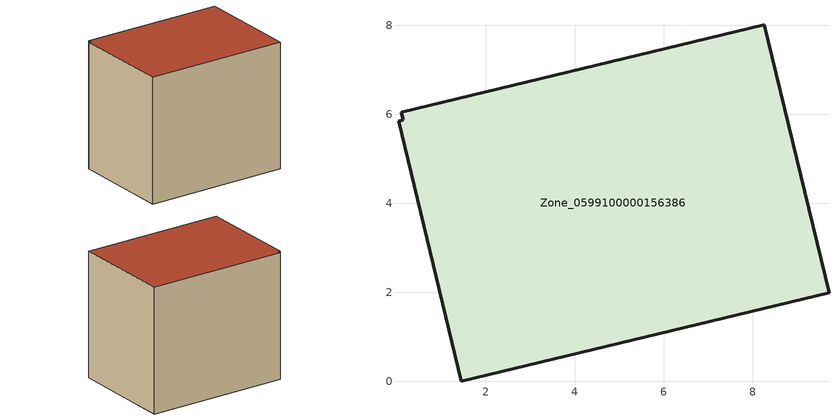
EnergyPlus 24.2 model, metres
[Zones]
Zone_0599100000156386
 floor ground (C_G): 0.15,5.88 0.1,6.04 8.26,8.01 9.71,1.99 1.45,0 0.04,5.85 z0
 wall outside (C_F): 9.71,1.99 8.26,8.01 0.1,6.04 0.15,5.88 0.04,5.85 1.45,0 9.71,1.99 z0:7.47
 roof outside (C_R): 0.1,6.04 0.15,5.88 0.04,5.85 1.45,0 9.71,1.99 8.26,8.01 z7.47
[BUILDING]
Pand.0599100000156386: North Axis=0; Terrain=City; Loads Convergence Tolerance Value=0.04; Temperature Convergence Tolerance Value=0.4; Solar Distribution=FullExterior; Maximum Number of Warmup Days=25; Minimum Number of Warmup Days=1
[Site:Location]
Rotterdam.The.Hague.AP_ZH_NLD Design_Conditions: Latitude=51.96; Longitude=4.45; Time Zone=1; Elevation=-4.5
[SITE:GROUNDTEMPERATURE:BUILDINGSURFACE]
18, 18, 18, 18, 18, 18, 18, 18, 18, 18, 18, 18
[MATERIAL] Thermal Absorptance=0.9; Solar Absorptance=0.7; Visible Absorptance=0.7
Name | Roughness | Thickness | Conductivity | Density | Specific Heat
G.TI.1965-1974 | MediumSmooth | 0.15 | 0.882353 | 540 | 1210
F.TI.1965-1974 | Rough | 0.3 | 0.697674 | 1920 | 840
R.TI.1965-1974 | MediumRough | 0.2 | 0.232558 | 1500 | 1000
[CONSTRUCTION]
C_G: G.TI.1965-1974
C_F: F.TI.1965-1974
C_R: R.TI.1965-1974
[ZONE]
Zone_0599100000156386: Type=1; Multiplier=1; Ceiling Height=Autocalculate; Volume=Autocalculate; Floor Area=autocalculate; Part of Total Floor Area=Yes
[ZONEINFILTRATION:DESIGNFLOWRATE]
Infil_Zone_0599100000156386: Zone or ZoneList or Space or SpaceList=Zone_0599100000156386; Schedule=AlwaysOn; Design Flow Rate Calculation Method=Flow/Area; Flow Rate per Floor Area=0.003; Constant Term Coefficient=1; Temperature Term Coefficient=0; Velocity Term Coefficient=0; Velocity Squared Term Coefficient=0
[HVACTEMPLATE:ZONE:IDEALLOADSAIRSYSTEM]
Zone_0599100000156386: Maximum Heating Supply Air Temperature=50; Minimum Cooling Supply Air Temperature=13; Maximum Heating Supply Air Humidity Ratio=0.0156; Minimum Cooling Supply Air Humidity Ratio=0.0077; Heating Limit=NoLimit; Cooling Limit=NoLimit; Dehumidification Control Type=ConstantSensibleHeatRatio; Cooling Sensible Heat Ratio=0.7; Dehumidification Setpoint=60; Humidification Control Type=None; Humidification Setpoint=30; Outdoor Air Method=None; Outdoor Air Flow Rate per Person=0.00944; Outdoor Air Flow Rate per Zone Floor Area=0; Outdoor Air Flow Rate per Zone=0; Demand Controlled Ventilation Type=None; Outdoor Air Economizer Type=NoEconomizer; Heat Recovery Type=None; Sensible Heat Recovery Effectiveness=0.7; Latent Heat Recovery Effectiveness=0.65
[ZONECONTROL:THERMOSTAT]
ThermostatControl_Zone_0599100000156386: Zone or ZoneList=Zone_0599100000156386; Control Type Schedule=DualSetpointControlType; Control 1=Thermostat_Zone_0599100000156386; Temperature Difference Between Cutout And Setpoint=0
[THERMOSTATSETPOINT:DUALSETPOINT]
Thermostat_Zone_0599100000156386: Heating Setpoint Temperature Schedule=HeatingSetpoint_Zone_0599100000156386; Cooling Setpoint Temperature Schedule=CoolingSetpoint_Zone_0599100000156386
[SCHEDULE:COMPACT]
HeatingSetpoint_Zone_0599100000156386: Through: 12/31, For: AllDays, Until: 24:00, 21
CoolingSetpoint_Zone_0599100000156386: Through: 12/31, For: AllDays, Until: 24:00, 24
DualSetpointControlType: Through: 12/31, For: AllDays, Until: 24:00, 4
AlwaysOn: Through: 12/31, For: AllDays, Until: 24:00, 1
